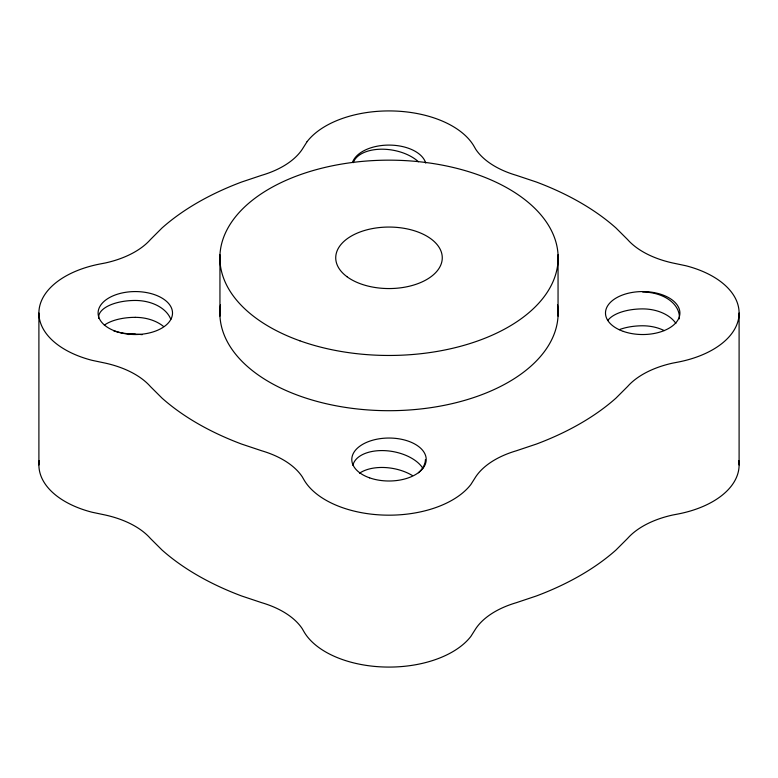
<?xml version="1.0" encoding="UTF-8"?>
<svg xmlns="http://www.w3.org/2000/svg" width="778" height="778" viewBox="0 0 778 778"><rect width="100%" height="100%" fill="white"/><g stroke="black" fill="none" stroke-linecap="round" stroke-linejoin="round"><path stroke-width="1.17" d="M739.1 313.048L739.1 464.952M558.05 254.746L558.05 316.111M219.95 254.746L219.95 316.111M38.9 313.048L38.9 464.952M738.789 460.625A89.635 51.756 0 0 1 677.161 514.17L672.591 515.046A84.569 48.82 0 0 0 627.545 538.464L615.952 550.046A270.608 156.232 0 0 1 536.382 595.977L516.31 602.697A84.569 48.82 0 0 0 475.757 628.702L470.894 636.375A89.635 51.756 0 0 1 384.313 667.009A89.635 51.756 0 0 1 303.751 631.318L302.234 628.682A84.569 48.829 0 0 0 261.68 602.678L241.618 595.977A270.608 156.232 0 0 1 162.048 550.046L150.417 538.454A84.569 48.82 0 0 0 105.37 515.036L92.076 512.235A89.635 51.756 0 0 1 39.211 460.625M557.534 304.879A169.127 97.649 0 0 1 389 410.696A169.127 97.649 0 0 1 220.466 304.879M352.629 162.038A37.208 21.483 0 0 1 389.904 145.097A37.208 21.483 0 0 1 425.712 163.069M352.881 465.341A36.78 21.025 9.8 0 1 384.449 450.627A36.78 21.025 9.8 0 1 422.843 468.298M425.42 459.526A36.78 21.025 -9.8 0 1 418.447 472.771M359.553 473.199A36.78 21.025 9.8 0 1 412.204 475.426M135.304 334.083A36.78 16.815 0 0 1 113.753 330.864M98.68 318.319A36.78 16.815 0 0 1 135.304 300.454A36.78 25.236 0 0 1 170.839 319.427M135.304 317.346A36.78 25.236 0 0 1 163.565 326.497M104.34 325.136A36.78 16.815 0 0 1 135.304 317.336M142.17 334.676A36.78 25.236 0 0 0 135.304 334.219A36.78 16.815 0 0 0 128.438 334.511M353.241 162.69A36.78 21.025 9.8 0 1 381.074 149.201A36.78 21.025 9.8 0 1 418.447 161.766M607.803 320.507A36.78 16.815 0 0 1 642.696 308.895A36.78 25.236 0 0 1 675.888 323.395M642.696 292.032A36.78 25.236 0 0 1 679.32 318.854M664.247 330.611A36.78 25.236 0 0 0 642.696 325.778A36.78 16.815 0 0 0 619.327 329.639M307.106 141.625L302.243 149.298A84.569 48.82 0 0 1 261.69 175.303L241.618 182.023A270.608 156.232 0 0 0 162.048 227.954L150.455 239.536A84.569 48.829 0 0 1 105.409 262.954L100.839 263.83A89.635 51.756 0 0 0 39.026 310.334A89.635 51.756 0 0 0 92.076 360.331L105.37 363.132A84.569 48.82 0 0 1 150.417 386.549L162.048 398.142A270.608 156.232 0 0 0 241.618 444.073L261.68 450.773A84.569 48.829 0 0 1 302.234 476.778L303.751 479.413A89.635 51.756 0 0 0 384.313 515.104A89.635 51.756 0 0 0 470.894 484.47L475.757 476.797A84.569 48.82 0 0 1 516.31 450.793L536.382 444.073A270.608 156.232 0 0 0 615.952 398.142L627.545 386.559A84.569 48.82 0 0 1 672.591 363.141L677.161 362.266A89.635 51.756 0 0 0 738.974 315.751A89.635 51.756 0 0 0 685.924 265.765L672.63 262.964A84.569 48.82 0 0 1 627.583 239.546L615.952 227.954A270.608 156.232 0 0 0 536.382 182.023L516.32 175.322A84.569 48.829 0 0 1 475.766 149.318L474.249 146.682A89.635 51.756 0 0 0 393.687 110.991A89.635 51.756 0 0 0 307.106 141.625M346.939 276.686L344.975 275.12A53.274 30.75 0 0 1 383.933 227.195A53.274 30.75 0 0 1 437.907 269.995A53.274 30.75 0 0 1 346.939 276.686M299.88 340.803A169.127 97.649 0 0 0 558.05 260.873A169.127 97.649 0 0 0 309.08 171.753A169.127 97.649 0 0 0 299.88 340.803M623.314 331.389A37.208 21.483 0 0 0 679.894 313.573A37.208 21.483 0 0 0 624.88 294.191A37.208 21.483 0 0 0 623.314 331.389M115.922 331.389A37.208 21.483 0 0 0 172.502 313.573A37.208 21.483 0 0 0 117.488 294.191A37.208 21.483 0 0 0 115.922 331.389M369.618 477.857A37.208 21.483 0 0 0 426.198 460.041A37.208 21.483 0 0 0 371.184 440.659A37.208 21.483 0 0 0 369.618 477.857"/></g></svg>
